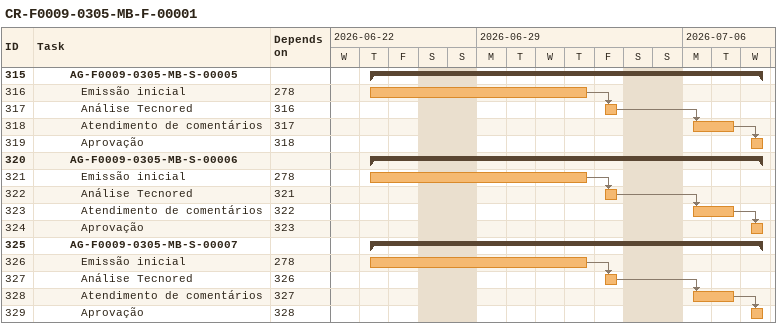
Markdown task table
CR-F0009-0305-MB-F-00001

| ID | Level | Task | Start | Finish | Predecessors |
|---|---|---|---|---|---|
| 315 | 4 | **AG-F0009-0305-MB-S-00005** | 2026-06-25 | 2026-07-08 |  |
| 316 | 5 | Emissão inicial | 2026-06-25 | 2026-07-02 | 278 |
| 317 | 5 | Análise Tecnored | 2026-07-03 | 2026-07-03 | 316 |
| 318 | 5 | Atendimento de comentários | 2026-07-06 | 2026-07-07 | 317 |
| 319 | 5 | Aprovação | 2026-07-08 | 2026-07-08 | 318 |
| 320 | 4 | **AG-F0009-0305-MB-S-00006** | 2026-06-25 | 2026-07-08 |  |
| 321 | 5 | Emissão inicial | 2026-06-25 | 2026-07-02 | 278 |
| 322 | 5 | Análise Tecnored | 2026-07-03 | 2026-07-03 | 321 |
| 323 | 5 | Atendimento de comentários | 2026-07-06 | 2026-07-07 | 322 |
| 324 | 5 | Aprovação | 2026-07-08 | 2026-07-08 | 323 |
| 325 | 4 | **AG-F0009-0305-MB-S-00007** | 2026-06-25 | 2026-07-08 |  |
| 326 | 5 | Emissão inicial | 2026-06-25 | 2026-07-02 | 278 |
| 327 | 5 | Análise Tecnored | 2026-07-03 | 2026-07-03 | 326 |
| 328 | 5 | Atendimento de comentários | 2026-07-06 | 2026-07-07 | 327 |
| 329 | 5 | Aprovação | 2026-07-08 | 2026-07-08 | 328 |
